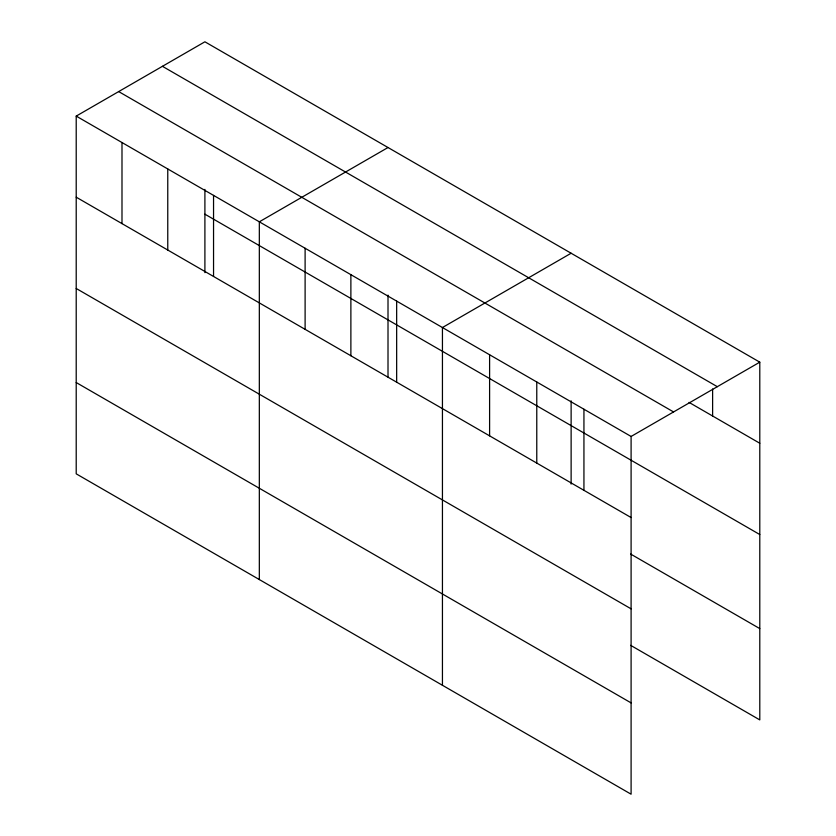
<?xml version="1.0" encoding="UTF-8"?>
<svg xmlns="http://www.w3.org/2000/svg" width="836" height="836" viewBox="0 0 836 836"><rect width="100%" height="100%" fill="white"/><g stroke="black" fill="none" stroke-linecap="round" stroke-linejoin="round"><path stroke-width="1.25" d="M76.212 116.099L631.096 436.455L631.096 794.2L76.212 473.834L76.212 116.099L204.904 41.8L759.788 362.166L759.788 719.9L630.647 645.34M388.008 147.523L259.327 221.812L259.327 579.557M571.124 253.235L442.443 327.534L442.443 685.28M631.096 436.455L759.788 362.166M162.435 66.316L717.319 386.681M689.042 402.398L759.788 443.247M118.681 91.584L673.565 411.939M204.904 214.183L759.788 534.538M76.212 197.181L631.096 517.547M630.647 554.049L759.788 628.609M76.212 288.483L631.096 608.838M76.212 382.543L631.096 702.898M712.617 388.991L712.617 416.014M583.936 409.232L583.936 490.314M571.124 400.841L571.124 484.096M536.775 382L536.775 463.081M489.603 354.767L489.603 435.849M396.661 301.106L396.661 382.188M388.008 295.118L388.008 377.099M350.88 274.678L350.88 355.76M305.109 248.25L305.109 329.332M213.546 195.384L213.546 276.465M204.904 189.396L204.904 272.651M167.764 168.956L167.764 250.037M121.993 142.528L121.993 223.609"/></g></svg>
